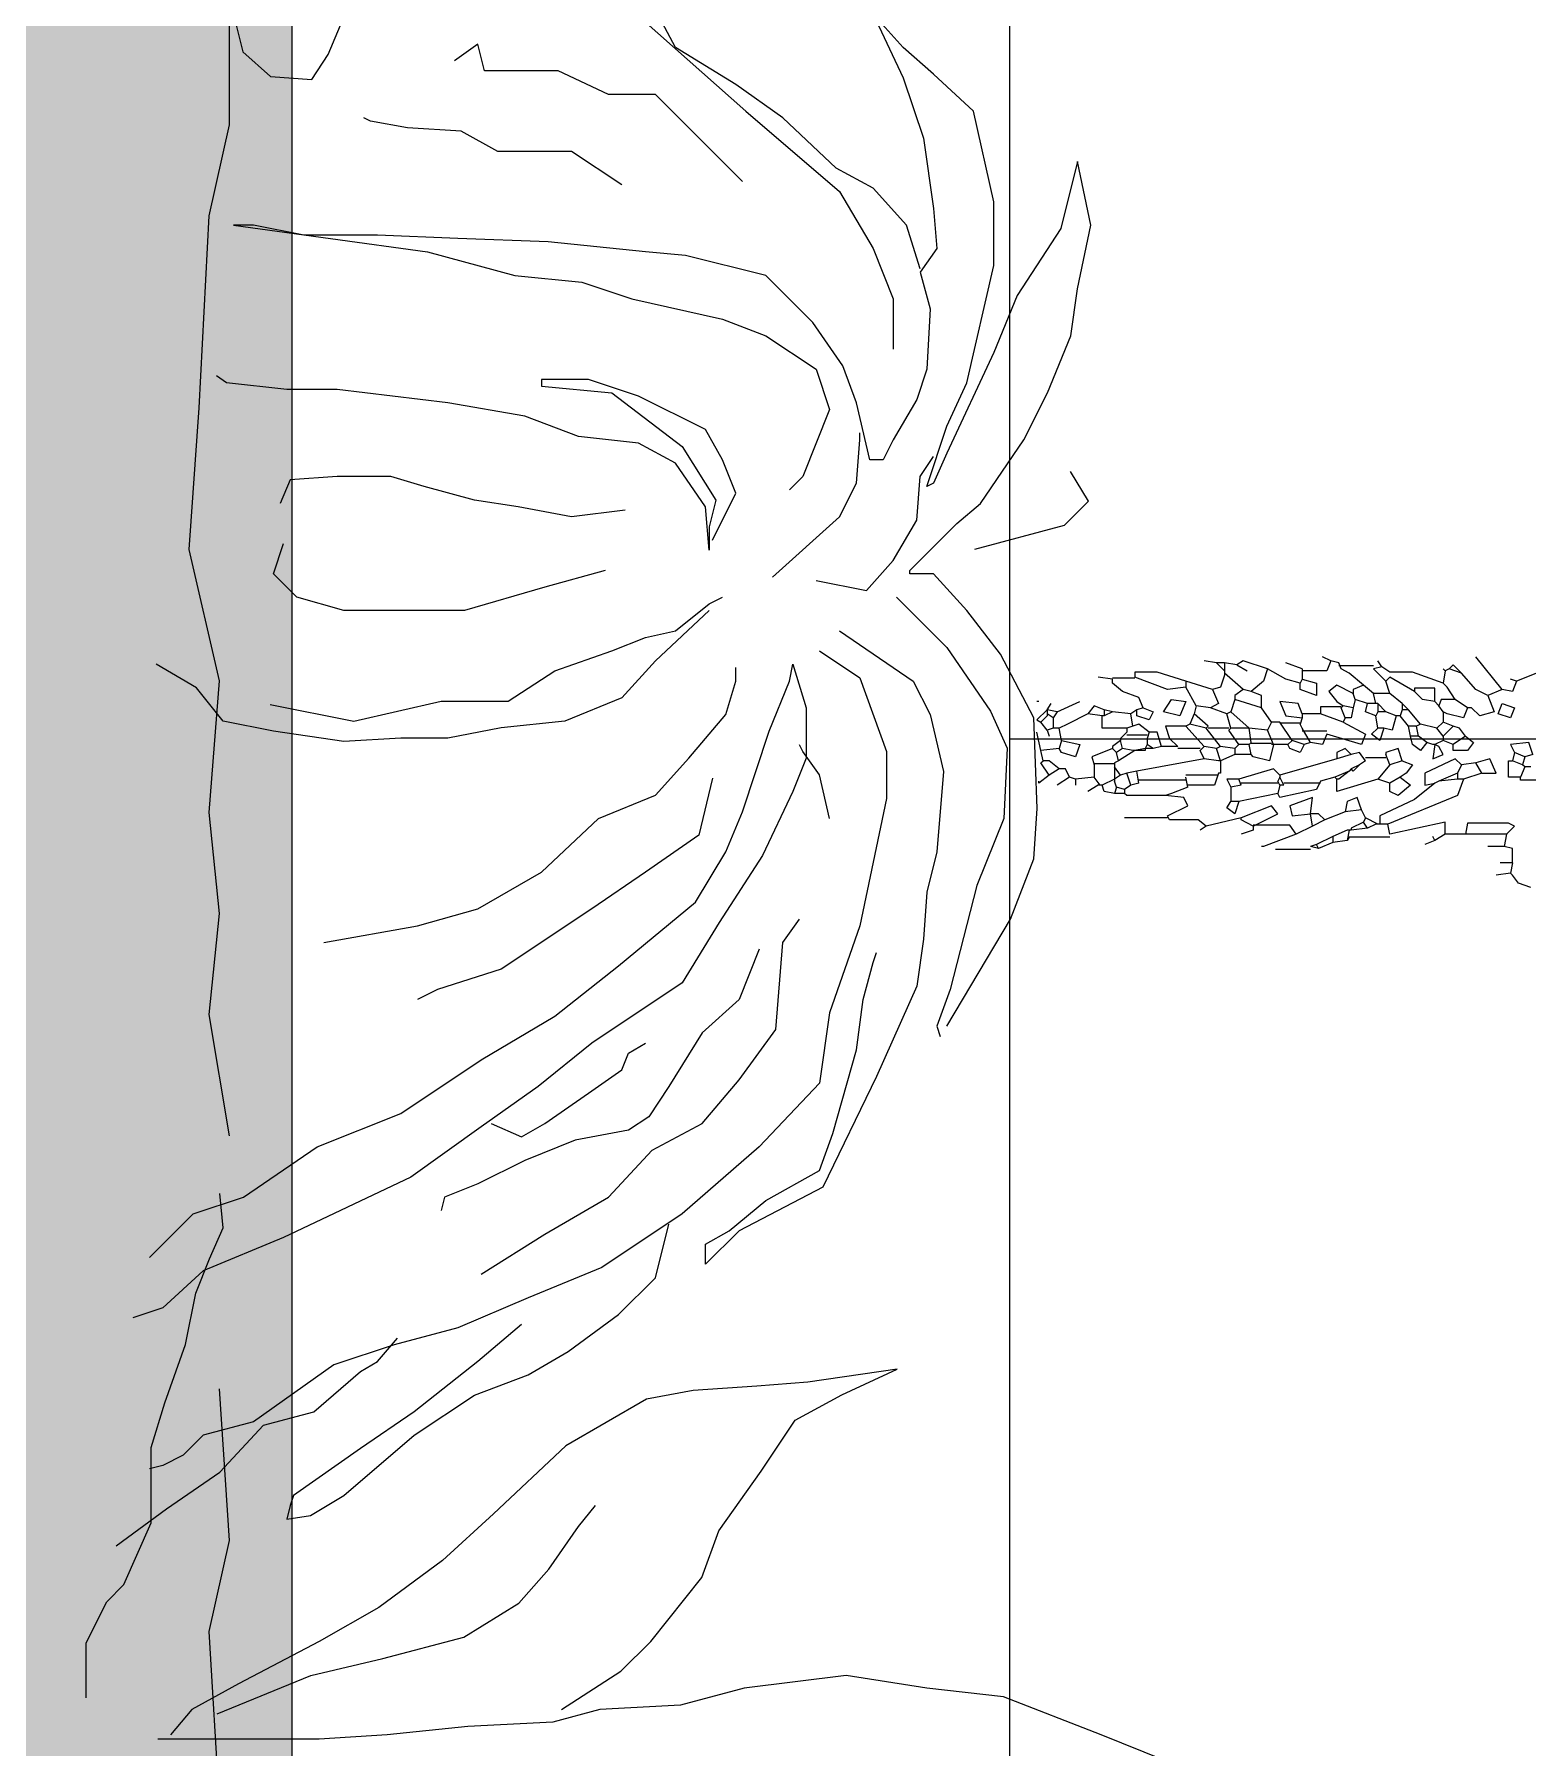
# Model space of a CAD drawing. Header units: metres. Extents: x 97 to 197, y 104 to 205.
# Drawn here: x 182.9907 to 183.1988, y 114.4272 to 114.6658 of the extents above; entities that cross this region are included whole.
import ezdxf

# ---------------------------------------------------------------- set-up
doc = ezdxf.new("R2010")
doc.units = ezdxf.units.M
doc.linetypes.add('ACAD_ISO10W100', pattern=[18, 12, -3, 0, -3])
doc.layers.get('0').update_dxf_attribs({"plot": 0})
for name, color, linetype in [('1-ALV_CORTE', 5, 'Continuous'), ('16-EIXOS', 253, 'ACAD_ISO10W100'), ('18-HATCH', 1, 'Continuous'), ('2-ALV_VISTA', 3, 'Continuous'), ('6-VEGETAÇÃO', 104, 'Continuous')]:
    doc.layers.add(name, color=color, linetype=linetype)

# ---------------------------------------------------------------- blocks, each defined once
blk = doc.blocks.new('A$C20B154FB')
at = {"layer": '6-VEGETAÇÃO', "color": 72}
for points in [[(2486.77, 571.32), (2497.13, 552.33), (2495.41, 522.98), (2495.41, 509.17), (2497.13, 493.64), (2510.95, 469.47), (2519.59, 438.4), (2529.95, 412.5), (2545.49, 372.8), (2548.95, 341.73), (2554.13, 308.93), (2548.95, 267.5), (2542.04, 241.6), (2540.31, 208.8), (2535.13, 189.81), (2533.4, 155.29), (2529.95, 122.49), (2528.22, 94.87), (2528.22, 63.8), (2528.22, 46.54), (2528.22, 29.27)], [(2817.81, 349.83), (2861.37, 375.69), (2885.88, 385.21), (2906.31, 386.57), (2943.07, 385.21), (2968.94, 371.6), (2986.64, 357.99), (3001.61, 344.39), (3001.61, 334.86), (3002.98, 334.86), (3022.04, 353.91), (3030.21, 363.44), (3056.08, 381.13), (3075.14, 390.66), (3098.28, 400.18), (3117.35, 402.9), (3143.22, 408.35), (3169.09, 402.9), (3141.85, 396.1), (3114.62, 378.41), (3091.48, 368.88), (3050.63, 349.83), (3038.38, 344.39), (3037.02, 341.66), (3061.52, 349.83), (3079.22, 357.99), (3126.88, 368.88), (3152.75, 368.88), (3189.51, 360.72), (3204.49, 344.39), (3215.38, 332.14), (3228.99, 319.89), (3203.12, 332.14), (3178.62, 340.3), (3150.02, 344.39), (3133.69, 345.75), (3124.15, 338.94), (3109.18, 343.02), (3084.67, 341.66), (3072.42, 337.58), (3056.08, 328.05), (3047.91, 323.97), (3047.91, 318.53), (3071.05, 313.08), (3086.03, 307.64), (3103.73, 295.39), (3122.79, 276.34), (3130.96, 243.68), (3132.32, 227.35), (3136.41, 187.88), (3137.77, 151.14), (3139.13, 118.48), (3139.13, 88.54), (3143.22, 68.12), (3143.22, 59.96), (3132.32, 138.89), (3122.79, 174.27), (3120.07, 201.49), (3113.26, 221.9), (3105.09, 258.65), (3098.28, 276.34), (3084.67, 296.75), (3068.33, 302.2), (3041.1, 291.31), (3035.65, 285.87)], [(3011.65, 361.27), (3021.36, 397.66), (3031.07, 407.37), (3043.21, 400.09)], [(2992.08, 329.42), (2971.66, 349.83), (2945.79, 367.52), (2930.81, 374.33), (2902.22, 372.96), (2874.99, 362.08), (2832.78, 351.19), (2817.81, 345.75), (2813.72, 347.11)], [(2978.47, 306.28), (2958.05, 336.22), (2944.43, 343.02), (2921.28, 348.47), (2888.61, 345.75), (2872.27, 341.66), (2853.21, 340.3), (2834.14, 337.58), (2797.38, 321.25), (2752.45, 299.48), (2734.75, 265.45), (2721.14, 251.84), (2729.3, 251.84), (2734.75, 261.37), (2747, 276.34), (2759.26, 298.11), (2774.24, 303.56), (2808.27, 313.08), (2828.7, 315.81), (2843.67, 319.89), (2847.76, 321.25)], [(2998.89, 296.75), (2994.81, 317.17), (3007.06, 328.05), (3023.4, 337.58), (3041.1, 338.94), (3049.27, 344.39)], [(3125.52, 338.94), (3143.22, 333.5), (3158.19, 319.89), (3166.36, 304.92), (3186.79, 283.14), (3200.4, 264.09), (3215.38, 239.6), (3235.8, 228.71), (3231.72, 220.54), (3189.51, 268.18), (3156.83, 306.28), (3133.69, 319.89), (3113.26, 328.05), (3096.92, 328.05), (3092.84, 328.05)], [(2540.31, 193.27), (2555.85, 217.43), (2567.94, 229.52), (2593.85, 250.23), (2612.85, 257.14), (2637.03, 274.4), (2657.75, 288.21), (2668.11, 307.2), (2678.48, 329.64), (2673.3, 293.39), (2671.57, 272.68), (2669.84, 246.78), (2666.39, 227.79), (2647.39, 194.99), (2619.76, 165.65), (2600.76, 144.93), (2581.76, 119.04), (2567.94, 94.87), (2550.67, 62.07), (2540.31, 43.08), (2529.95, 34.45)], [(2970.3, 298.11), (2959.41, 314.45), (2929.45, 325.33), (2910.39, 325.33), (2858.65, 314.45), (2823.25, 302.2), (2794.66, 298.11), (2768.79, 273.62), (2741.56, 242.32), (2719.77, 209.66), (2707.52, 179.72), (2695.27, 151.14), (2688.46, 125.28), (2680.29, 100.78), (2657.14, 68.12), (2651.7, 47.71), (2643.53, 39.54), (2639.44, 31.38), (2638.08, 25.93)], [(3000.25, 279.06), (3024.76, 306.28), (3038.38, 313.08), (3056.08, 314.45), (3058.8, 314.45)], [(2902.22, 302.2), (2919.92, 298.11), (2929.45, 291.31), (2932.18, 289.95)], [(2723.86, 25.93), (2741.56, 43.63), (2748.37, 64.04), (2768.79, 93.98), (2782.4, 128), (2804.19, 160.66), (2821.89, 190.6), (2842.31, 216.46), (2868.18, 247.76), (2888.61, 260.01), (2904.94, 266.81), (2937.62, 277.7), (2958.05, 285.87), (2964.85, 287.23), (2947.15, 292.67), (2926.73, 292.67), (2913.11, 287.23), (2887.24, 274.98), (2860.01, 257.29), (2835.51, 242.32), (2811, 205.57), (2793.3, 183.8), (2776.96, 160.66), (2756.54, 132.08), (2732.03, 80.37), (2718.41, 47.71), (2703.44, 31.38), (2699.35, 19.13)], [(2717.05, 160.66), (2733.39, 186.52), (2748.37, 212.38), (2767.43, 230.07), (2778.32, 250.48), (2796.02, 265.45), (2816.44, 280.42), (2851.84, 283.14), (2861.37, 289.95)], [(2849.12, 273.62), (2828.7, 265.45), (2815.08, 250.48), (2793.3, 236.87), (2781.04, 228.71), (2775.6, 220.54), (2771.51, 198.77), (2763.34, 178.36), (2753.81, 159.3), (2748.37, 145.69), (2742.92, 144.33)], [(3160.92, 266.81), (3196.32, 231.43), (3196.32, 212.38), (3205.85, 191.96), (3205.85, 162.02), (3216.74, 159.3), (3209.93, 149.78)], [(2851.84, 96.7), (2858.65, 134.81), (2865.46, 159.3), (2880.44, 185.16), (2902.22, 208.3), (2911.75, 231.43), (2926.73, 245.04), (2944.43, 260.01), (2958.05, 264.09), (2963.49, 264.09)], [(2948.51, 74.93), (2941.71, 108.95), (2949.88, 144.33), (2949.88, 171.55), (2962.13, 190.6), (2970.3, 213.74), (2975.75, 227.35), (2978.47, 239.6), (2989.36, 253.21), (2992.08, 258.65)], [(3015.23, 254.57), (3034.29, 264.09), (3047.91, 258.65), (3060.16, 251.84), (3073.78, 224.63), (3080.58, 204.21), (3080.58, 185.16), (3077.86, 185.16), (3075.14, 213.74), (3053.35, 242.32), (3031.57, 255.93), (3020.68, 253.21), (3011.15, 253.21), (3028.85, 251.84), (3046.55, 239.6), (3054.72, 224.63), (3057.44, 200.13), (3065.61, 178.36), (3071.05, 147.05), (3076.5, 102.14), (3076.5, 81.73), (3079.22, 57.24), (3081.95, 53.15)], [(2918.56, 254.57), (2895.41, 249.12), (2880.44, 227.35), (2865.46, 205.57), (2840.95, 168.83), (2832.78, 142.97), (2828.7, 134.81)], [(2986.64, 253.21), (2966.21, 231.43), (2951.24, 217.82), (2941.71, 194.69), (2938.98, 168.83), (2934.9, 147.05), (2934.9, 128), (2933.54, 104.87), (2937.62, 76.29), (2941.71, 55.87), (2955.32, 44.99), (2964.85, 28.66)], [(2696.63, 176.99), (2681.65, 159.3), (2661.23, 133.45), (2646.25, 111.67), (2627.19, 84.45), (2623.1, 83.09), (2617.66, 81.73), (2619.02, 91.26), (2627.19, 104.87), (2651.7, 133.45), (2668.03, 157.94), (2676.2, 179.72), (2685.73, 196.05), (2700.71, 216.46), (2715.69, 231.43), (2737.47, 236.87)], [(2778.32, 164.75), (2772.87, 176.99), (2778.32, 186.52), (2790.57, 204.21), (2800.11, 217.82), (2806.91, 220.54), (2811, 227.35)], [(3027.48, 219.18), (3024.76, 197.41), (3028.85, 175.63), (3031.57, 157.94), (3037.02, 137.53), (3041.1, 123.92), (3041.1, 102.14), (3039.74, 83.09), (3030.21, 79.01)], [(3159.55, 217.82), (3173.17, 197.41), (3173.17, 179.72), (3173.17, 167.47), (3181.34, 152.5), (3182.7, 130.72), (3185.42, 115.75), (3186.79, 113.03)], [(3002.98, 211.02), (2996.17, 186.52), (2986.64, 153.86), (2986.64, 140.25), (2986.64, 122.56), (2986.64, 104.87), (2992.08, 85.81), (3001.61, 76.29), (3013.87, 80.37)], [(2538.58, 53.44), (2554.13, 91.42), (2561.04, 120.76), (2569.67, 153.56), (2583.49, 176), (2597.3, 188.09), (2614.58, 200.17), (2623.21, 207.08)], [(2606.76, 12.33), (2621.74, 32.74), (2636.72, 54.51), (2655.78, 72.21), (2661.23, 92.62), (2677.57, 111.67), (2681.65, 118.48), (2691.18, 126.64)], [(3365.79, 107.45), (3382.57, 97.39), (3383.69, 79.49), (3394.88, 69.43), (3409.43, 69.43), (3423.97, 68.31), (3435.16, 62.72), (3410.54, 57.13), (3391.52, 56.01), (3354.6, 52.65), (3305.37, 53.77), (3285.22, 49.3), (3266.2, 57.13), (3247.18, 61.6), (3231.52, 59.36), (3213.61, 63.84), (3203.54, 75.02), (3202.42, 91.8), (3212.49, 98.51), (3233.75, 107.45), (3255.01, 107.45), (3268.44, 107.45), (3287.46, 114.16), (3299.77, 111.93)], [(1671.16, 65.25), (1680.34, 66.92), (1692.89, 62.51), (1729.86, 62.51), (1779.15, 66.61), (1824.34, 66.61), (1857.2, 58.4), (1902.39, 54.29), (1955.79, 54.29), (1976.33, 66.61), (2013.3, 66.61), (2050.27, 50.19), (2111.89, 54.29), (2161.18, 70.72), (2206.37, 62.51), (2276.2, 62.51), (2333.71, 41.98), (2378.9, 66.61), (2436.41, 66.61), (2489.81, 58.4), (2502.13, 54.29), (2571.96, 50.19), (2608.93, 58.4), (2670.55, 54.29)], [(2773.25, 58.4), (2822.54, 50.19), (2863.62, 54.29), (2904.7, 50.19), (2958.1, 54.29), (3011.5, 41.98), (3069.01, 46.08), (3147.06, 50.19), (3184.03, 58.4), (3208.68, 58.4), (3249.76, 58.4), (3397.64, 58.4), (3451.04, 58.4), (3471.58, 54.29), (3578.38, 58.4), (3619.46, 74.82), (3693.4, 70.72), (3734.48, 70.72), (3857.72, 62.51), (3911.12, 70.72), (3989.17, 62.51), (4005.6, 66.61)], [(2545.01, 0.15), (2567.31, 0.15), (2584.03, 8.51), (2591, 15.48), (2616.08, 26.62), (2646.74, 26.62), (2664.86, 32.19), (2688.55, 40.55), (2709.45, 44.73), (2723.39, 50.3), (2735.93, 55.87), (2749.86, 54.48)]]:
    blk.add_lwpolyline(points, dxfattribs=at)
blk = doc.blocks.new('arb-alz-72')
at = {"color": 94, "linetype": 'Continuous'}
for points in [[(-0.4245, 1.7529), (-0.3914, 1.7396), (-0.3716, 1.6933), (-0.3053, 1.5279)], [(0.0156, 1.6205), (0.0156, 1.5411), (0.0057, 1.5411)], [(-0.0671, 1.5808), (-0.1068, 1.5676), (-0.1001, 1.508), (-0.0737, 1.5212)], [(-0.0671, 1.5808), (-0.0605, 1.5543)], [(-0.0274, 1.5742), (-0.0274, 1.5543)], [(0.3631, 1.5742), (0.3499, 1.5345), (0.3234, 1.5146), (0.3168, 1.508)], [(-0.3053, 1.5279), (-0.312, 1.508)], [(-0.3053, 1.5279), (-0.2722, 1.5146), (-0.2789, 1.4816)], [(-0.2193, 1.5212), (-0.1862, 1.508), (-0.1995, 1.4683), (-0.2326, 1.4816), (-0.2193, 1.5212)], [(-0.0605, 1.5543), (-0.0737, 1.5212)], [(-0.0737, 1.5212), (-0.0473, 1.5146)], [(-0.0605, 1.5543), (-0.034, 1.5477)], [(-0.034, 1.5477), (-0.0473, 1.5146)], [(0.0057, 1.5411), (0.0057, 1.5014), (-0.0473, 1.5014), (-0.0473, 1.5146)], [(-0.0274, 1.5543), (-0.034, 1.5477)], [(-0.0274, 1.5543), (0.0057, 1.5411)], [(0.1911, 1.4948), (0.1646, 1.5212), (0.1546, 1.5014), (0.1546, 1.369), (0.1911, 1.3624)], [(0.2837, 1.5146), (0.2374, 1.5146), (0.2308, 1.4882)], [(0.2837, 1.5146), (0.2837, 1.4749)], [(0.2837, 1.5146), (0.3168, 1.508)], [(0.3168, 1.508), (0.3234, 1.4617)], [(-0.2789, 1.4816), (-0.3848, 1.3955)], [(-0.2789, 1.4816), (-0.259, 1.4352)], [(-0.259, 1.4352), (-0.2061, 1.4551), (-0.1929, 1.4087), (-0.2193, 1.3822), (-0.2193, 1.369)], [(-0.0075, 1.4153), (-0.0075, 1.4617), (-0.0539, 1.4418), (-0.0406, 1.3955)], [(0.1911, 1.4948), (0.2308, 1.4882)], [(0.1911, 1.4948), (0.1911, 1.3624)], [(0.2308, 1.4882), (0.2308, 1.4352)], [(-0.259, 1.4352), (-0.2789, 1.3955), (-0.3318, 1.3492)], [(-0.1266, 1.3624), (-0.1068, 1.3888), (-0.0803, 1.369), (-0.0803, 1.3227), (-0.1001, 1.3227)], [(-0.0075, 1.4153), (-0.0406, 1.3955)], [(-0.0406, 1.3955), (-0.034, 1.3492)], [(-0.0075, 1.4153), (0.0124, 1.3558)], [(-0.3318, 1.3492), (-0.3583, 1.3227), (-0.3451, 1.3095)], [(-0.3318, 1.3492), (-0.3451, 1.3095)], [(-0.2193, 1.369), (-0.2458, 1.3293)], [(-0.2193, 1.369), (-0.1862, 1.3558), (-0.1995, 1.3028), (-0.2061, 1.2896)], [(-0.1266, 1.3624), (-0.1531, 1.3425), (-0.1597, 1.3227)], [(-0.1266, 1.3624), (-0.1001, 1.3227)], [(-0.034, 1.3492), (-0.0539, 1.3293), (-0.0075, 1.23), (0.0322, 1.23), (0.0256, 1.2631)], [(-0.034, 1.3492), (-0.0075, 1.3359)], [(-0.0075, 1.3359), (0.019, 1.2764)], [(-0.0075, 1.3359), (0.0124, 1.3359)], [(0.0124, 1.3558), (0.0653, 1.3359), (0.1579, 1.1109)], [(0.0124, 1.3558), (0.0124, 1.3359)], [(0.0124, 1.3359), (0.019, 1.2764)], [(0.1911, 1.3624), (0.1911, 1.2962)], [(-0.2987, 1.2896), (-0.3351, 1.1903), (-0.3351, 1.1175), (-0.3517, 1.091)], [(-0.3451, 1.3095), (-0.3385, 1.2962)], [(-0.3385, 1.2962), (-0.3451, 1.2896)], [(-0.3385, 1.2962), (-0.2987, 1.2896)], [(-0.2458, 1.3293), (-0.2855, 1.3028), (-0.2987, 1.2896)], [(-0.2458, 1.3293), (-0.2458, 1.283), (-0.2259, 1.2764)], [(-0.2061, 1.2896), (-0.2259, 1.2764)], [(-0.2061, 1.2896), (-0.173, 1.2896)], [(-0.1597, 1.3227), (-0.173, 1.2896)], [(-0.173, 1.2896), (-0.1531, 1.2697)], [(-0.1597, 1.3227), (-0.1266, 1.2896)], [(-0.1266, 1.2896), (-0.1531, 1.2697)], [(-0.1266, 1.2896), (-0.1134, 1.2896)], [(-0.1001, 1.3227), (-0.1134, 1.2896)], [(-0.1134, 1.2896), (-0.1001, 1.2631)], [(-0.1001, 1.2631), (-0.0539, 1.2565), (-0.0671, 1.2896), (-0.0936, 1.2764), (-0.1001, 1.2631)], [(0.1911, 1.2962), (0.1513, 1.2962), (0.1911, 1.1175)], [(0.1911, 1.2962), (0.2109, 1.2631)], [(-0.2392, 1.2631), (-0.2822, 1.2631), (-0.2822, 1.1969), (-0.2722, 1.1969)], [(-0.2392, 1.2631), (-0.2458, 1.2234), (-0.2722, 1.1969)], [(-0.2259, 1.2764), (-0.2392, 1.2631)], [(-0.1531, 1.2697), (-0.1664, 1.2168)], [(-0.1068, 1.2366), (-0.1266, 1.2101)], [(-0.1068, 1.2366), (-0.0803, 1.2168), (-0.1001, 1.1903), (-0.1266, 1.1837)], [(-0.1001, 1.2565), (-0.1068, 1.2366)], [(-0.1001, 1.2631), (-0.1001, 1.2565)], [(0.019, 1.2764), (0.0256, 1.2631)], [(0.0256, 1.2631), (0.0785, 1.1969), (0.1315, 1.0844), (0.1579, 1.0844)], [(0.2109, 1.2631), (0.1977, 1.2565)], [(0.2109, 1.2631), (0.2242, 1.23)], [(-0.2722, 1.1969), (-0.3186, 1.1175), (-0.3053, 1.1043)], [(-0.2127, 1.1771), (-0.2326, 1.1572)], [(-0.1664, 1.2168), (-0.2127, 1.1771)], [(-0.2127, 1.1771), (-0.2127, 1.1572)], [(-0.1597, 1.1771), (-0.1929, 1.1506)], [(-0.1664, 1.2168), (-0.1597, 1.2035)], [(-0.1266, 1.2101), (-0.1597, 1.2035)], [(-0.1597, 1.2035), (-0.1597, 1.1771)], [(-0.1266, 1.1837), (-0.1597, 1.1771)], [(-0.1266, 1.2101), (-0.1266, 1.1837)], [(-0.0473, 1.1572), (-0.034, 1.1903), (-0.0075, 1.1705), (0.0057, 1.1506)], [(0.0057, 1.1506), (0.0322, 1.1837), (0.0653, 1.144), (0.0521, 1.1175), (0.0256, 1.1175)], [(-0.2656, 1.1175), (-0.3053, 1.1043)], [(-0.2326, 1.1572), (-0.2656, 1.1175)], [(-0.2656, 1.1175), (-0.2656, 1.0645)], [(-0.2326, 1.1572), (-0.2127, 1.1572)], [(-0.2127, 1.1572), (-0.1929, 1.1506)], [(-0.1929, 1.1374), (-0.2061, 1.1043)], [(-0.1929, 1.1506), (-0.1929, 1.1374)], [(-0.1929, 1.1374), (-0.1465, 1.1241), (-0.1531, 1.0976)], [(-0.0473, 1.1572), (-0.0869, 1.144), (-0.0737, 1.1043), (-0.0671, 1.1043)], [(-0.034, 1.1175), (-0.0671, 1.1043)], [(-0.0473, 1.1572), (-0.034, 1.1175)], [(-0.034, 1.1175), (0.0124, 1.0778)], [(0.0057, 1.1506), (0.0256, 1.1175)], [(0.0256, 1.1175), (0.0124, 1.0778)], [(0.1911, 1.1175), (0.1579, 1.1109)], [(0.2009, 1.1175), (0.2009, 0.9852), (0.2109, 0.9785)], [(-0.3517, 1.091), (-0.3716, 1.0778)], [(-0.355, 1.0645), (-0.355, 0.952)], [(-0.3517, 1.091), (-0.3451, 1.0645)], [(-0.3053, 1.1043), (-0.3451, 1.0645)], [(-0.2656, 1.0645), (-0.2921, 1.0315)], [(-0.2326, 1.0712), (-0.2656, 1.0645)], [(-0.2061, 1.1043), (-0.2326, 1.0778)], [(-0.2326, 1.0778), (-0.2326, 1.0712)], [(-0.2326, 1.0778), (-0.2061, 1.0778)], [(-0.1929, 1.0712), (-0.2061, 1.0381), (-0.2326, 1.0447)], [(-0.2326, 1.0712), (-0.2326, 1.0645)], [(-0.2326, 1.0645), (-0.2326, 1.0447)], [(-0.2061, 1.1043), (-0.2061, 1.0778)], [(-0.2061, 1.0778), (-0.1929, 1.0712)], [(-0.1531, 1.0778), (-0.1929, 1.0712)], [(-0.1531, 1.0976), (-0.1531, 1.0778)], [(-0.1531, 1.0976), (-0.1134, 1.0844), (-0.1333, 1.0579), (-0.1531, 1.0778)], [(-0.0571, 1.1043), (-0.0571, 1.0381)], [(0.0124, 1.0778), (0.0521, 0.9454), (0.0124, 0.9454)], [(0.1579, 1.0778), (0.1381, 1.0381)], [(0.1579, 1.1109), (0.1579, 1.0844)], [(0.1579, 1.0844), (0.1579, 1.0778)], [(0.1579, 1.0778), (0.1579, 1.0712)], [(0.1579, 1.0712), (0.1712, 1.0447)], [(-0.2921, 1.0315), (-0.3318, 0.9852), (-0.3451, 0.9587), (-0.3649, 0.952)], [(-0.2921, 1.0315), (-0.2789, 0.9984), (-0.2656, 0.9984)], [(-0.2458, 1.005), (-0.2656, 0.9984)], [(-0.2326, 1.0447), (-0.2458, 1.005)], [(-0.2458, 1.005), (-0.2193, 0.9984)], [(-0.173, 0.9653), (-0.1333, 1.0381), (-0.1001, 1.0248), (-0.1333, 0.9123)], [(-0.0473, 1.0381), (-0.0737, 1.0182), (-0.0671, 0.9918)], [(-0.0473, 1.0381), (-0.034, 1.0182)], [(-0.034, 1.0182), (-0.0208, 0.9918)], [(-0.034, 1.0182), (-0.0141, 0.9984), (-0.0208, 0.9918)], [(0.1116, 1.0248), (0.0719, 1.0116), (0.0852, 0.9785), (0.1182, 0.9719)], [(0.1381, 1.0381), (0.1116, 1.0248)], [(0.1116, 1.0248), (0.1182, 0.9719)], [(0.1381, 1.0381), (0.1513, 1.0315)], [(0.1712, 1.0447), (0.1513, 1.0315)], [(0.1513, 1.0315), (0.1712, 0.9918), (0.1778, 0.9918)], [(0.1712, 1.0447), (0.1778, 0.9918)], [(-0.3649, 0.952), (-0.3716, 0.9256)], [(-0.2656, 0.9984), (-0.2921, 0.9454), (-0.2722, 0.9189), (-0.2392, 0.9454), (-0.2259, 0.9653)], [(-0.2193, 0.9984), (-0.2259, 0.9653)], [(-0.2259, 0.9653), (-0.2193, 0.9587)], [(-0.2226, 0.9587), (-0.2226, 0.8924), (-0.1995, 0.8924)], [(-0.2193, 0.9984), (-0.1862, 0.9918), (-0.1862, 0.9719)], [(-0.1862, 0.9719), (-0.2193, 0.9587)], [(-0.173, 0.9653), (-0.1995, 0.8924)], [(-0.1862, 0.9719), (-0.173, 0.9653)], [(-0.0671, 0.9918), (-0.0869, 0.9719), (-0.0737, 0.9454), (-0.0539, 0.9454)], [(-0.0671, 0.9918), (-0.0539, 0.9454)], [(-0.0539, 0.9454), (-0.0009, 0.7601)], [(-0.0208, 0.9918), (-0.0141, 0.9852)], [(-0.0141, 0.9852), (0.0057, 0.9388)], [(-0.0141, 0.9852), (0.0124, 0.952), (0.0124, 0.9454)], [(0.0124, 0.9454), (0.0057, 0.9388)], [(0.1182, 0.9719), (0.1447, 0.9057)], [(0.1778, 0.9918), (0.1778, 0.9852)], [(0.1778, 0.9852), (0.2109, 0.9785)], [(0.1778, 0.9852), (0.1778, 0.9785)], [(0.1778, 0.9785), (0.1977, 0.9322)], [(0.2109, 0.9785), (0.2175, 0.9322)], [(-0.3716, 0.9256), (-0.3848, 0.8991)], [(-0.3716, 0.9256), (-0.3385, 0.9123), (-0.3385, 0.8329)], [(-0.1995, 0.8924), (-0.1995, 0.8329)], [(-0.1432, 0.9123), (-0.1432, 0.8329)], [(-0.1333, 0.9123), (-0.1001, 0.8991), (-0.1068, 0.8594)], [(0.0057, 0.9388), (0.019, 0.8924)], [(0.019, 0.8924), (0.0454, 0.8792), (0.0719, 0.7601), (0.0587, 0.7535)], [(0.0256, 0.8924), (0.0256, 0.7733)], [(0.1447, 0.9057), (0.1248, 0.8858), (0.1248, 0.8594)], [(0.1447, 0.9057), (0.1646, 0.866)], [(0.1977, 0.9322), (0.2242, 0.8792)], [(0.1977, 0.9322), (0.2175, 0.9322)], [(0.2175, 0.9322), (0.2374, 0.8858)], [(-0.312, 0.8329), (-0.2987, 0.8792), (-0.259, 0.8792), (-0.2789, 0.8263), (-0.2987, 0.8263)], [(-0.1068, 0.8594), (-0.1531, 0.8329)], [(-0.1001, 0.8395), (-0.1134, 0.7998)], [(-0.1068, 0.8594), (-0.1001, 0.8395)], [(-0.1001, 0.8395), (-0.0737, 0.8263), (-0.0869, 0.7932), (-0.1001, 0.7866)], [(0.1248, 0.8594), (0.0719, 0.866), (0.0984, 0.7932), (0.1315, 0.7998), (0.1248, 0.8594)], [(0.1646, 0.866), (0.1248, 0.8594)], [(0.1646, 0.866), (0.1911, 0.8131)], [(0.2374, 0.8858), (0.2242, 0.8792)], [(0.2242, 0.8792), (0.2308, 0.8594)], [(0.2374, 0.8858), (0.2308, 0.8594)], [(0.2407, 0.8594), (0.2407, 0.7468)], [(-0.3451, 0.8329), (-0.3649, 0.78)], [(-0.3451, 0.8329), (-0.312, 0.8329)], [(-0.2987, 0.8263), (-0.312, 0.78), (-0.3451, 0.7204)], [(-0.312, 0.8329), (-0.2987, 0.8263)], [(-0.1995, 0.8329), (-0.2326, 0.8197), (-0.2392, 0.7601), (-0.1929, 0.78), (-0.1862, 0.8329)], [(-0.1995, 0.8329), (-0.1929, 0.8329)], [(-0.1929, 0.8329), (-0.1862, 0.8329)], [(-0.1862, 0.8329), (-0.1664, 0.8263)], [(-0.1134, 0.7998), (-0.173, 0.7601)], [(-0.1697, 0.8263), (-0.1697, 0.7601)], [(-0.1531, 0.8329), (-0.1664, 0.8263)], [(-0.1134, 0.7998), (-0.1001, 0.7866)], [(-0.1001, 0.7866), (-0.1001, 0.7402)], [(0.1911, 0.8131), (0.1613, 0.7932), (0.1613, 0.6741)], [(0.1911, 0.8131), (0.2308, 0.7071), (0.2308, 0.7005)], [(-0.173, 0.7336), (-0.2193, 0.7005)], [(-0.173, 0.7601), (-0.173, 0.7336)], [(-0.173, 0.7336), (-0.1465, 0.7204)], [(-0.1001, 0.7402), (-0.1465, 0.7204)], [(-0.1035, 0.7336), (-0.1035, 0.6675)], [(-0.1001, 0.7402), (-0.1001, 0.7336)], [(-0.1001, 0.7402), (-0.0473, 0.727), (-0.0605, 0.6741), (-0.0671, 0.6675)], [(-0.0009, 0.7601), (-0.0208, 0.7402), (0.0124, 0.6277)], [(-0.0009, 0.7601), (0.0057, 0.7601)], [(0.0322, 0.7733), (0.0057, 0.7601)], [(0.0057, 0.7601), (0.019, 0.7535)], [(0.0322, 0.7601), (0.019, 0.7535)], [(0.0256, 0.7535), (0.0256, 0.6344)], [(0.0322, 0.7733), (0.0322, 0.7601)], [(0.0322, 0.7601), (0.0587, 0.7535)], [(0.0587, 0.7535), (0.0852, 0.6277)], [(0.1646, 0.6741), (0.1248, 0.7535), (0.0984, 0.7336), (0.1381, 0.6344)], [(-0.3451, 0.7204), (-0.3716, 0.641), (-0.3583, 0.6211)], [(-0.3451, 0.7204), (-0.3053, 0.7071), (-0.2722, 0.6675)], [(-0.2722, 0.6675), (-0.2789, 0.641)], [(-0.2193, 0.7005), (-0.259, 0.7005), (-0.2722, 0.6675)], [(-0.2193, 0.7005), (-0.2458, 0.6145)], [(-0.1465, 0.7204), (-0.1531, 0.6608)], [(-0.1068, 0.6675), (-0.1531, 0.6608)], [(-0.1068, 0.6675), (-0.1001, 0.6608)], [(-0.0671, 0.6675), (-0.1001, 0.6608)], [(-0.0671, 0.6675), (-0.0671, 0.6145)], [(0.1646, 0.6741), (0.1447, 0.6344), (0.1381, 0.6344)], [(0.1646, 0.6741), (0.1712, 0.6741)], [(0.1712, 0.6741), (0.1778, 0.6741)], [(0.1778, 0.6741), (0.1911, 0.6344)], [(-0.3583, 0.6211), (-0.3649, 0.5814)], [(-0.3583, 0.6211), (-0.3385, 0.6542)], [(-0.2789, 0.641), (-0.3318, 0.5814)], [(-0.2789, 0.641), (-0.259, 0.6145), (-0.2458, 0.6145)], [(-0.2458, 0.6145), (-0.2061, 0.6012)], [(-0.1531, 0.6608), (-0.2061, 0.6012)], [(-0.1531, 0.6608), (-0.1531, 0.6542)], [(-0.1531, 0.6542), (-0.1531, 0.6012)], [(-0.1001, 0.6277), (-0.1465, 0.5946)], [(-0.1001, 0.6608), (-0.1001, 0.6277)], [(-0.1001, 0.6277), (-0.0869, 0.6145)], [(-0.0869, 0.6145), (-0.0936, 0.5681)], [(-0.0869, 0.6145), (-0.0671, 0.6145)], [(-0.0671, 0.6145), (-0.0473, 0.5681)], [(0.0322, 0.6344), (0.0124, 0.6277)], [(0.0124, 0.6277), (0.0124, 0.588), (0.0388, 0.6012)], [(0.0322, 0.6344), (0.0388, 0.6012)], [(0.0852, 0.6277), (0.1248, 0.6145), (0.105, 0.588), (0.0852, 0.6012)], [(0.0852, 0.6277), (0.0852, 0.6012)], [(0.1381, 0.6344), (0.1646, 0.5218)], [(-0.3385, 0.5814), (-0.3649, 0.5549)], [(-0.3649, 0.5814), (-0.3649, 0.5549)], [(-0.3649, 0.5814), (-0.3385, 0.5814)], [(-0.3385, 0.5814), (-0.3318, 0.5814)], [(-0.3318, 0.5814), (-0.3252, 0.5814)], [(-0.3252, 0.5814), (-0.2855, 0.5681), (-0.2789, 0.5417)], [(-0.2789, 0.5417), (-0.2326, 0.5615), (-0.2193, 0.5351)], [(-0.1995, 0.588), (-0.2193, 0.5351)], [(-0.2061, 0.6012), (-0.1995, 0.588)], [(-0.1531, 0.6012), (-0.1995, 0.588)], [(-0.1531, 0.6012), (-0.1465, 0.5946)], [(-0.1531, 0.5946), (-0.1531, 0.5284)], [(-0.0936, 0.5681), (-0.1531, 0.5218)], [(-0.0936, 0.5681), (-0.0869, 0.5549)], [(-0.0473, 0.5681), (-0.0869, 0.5549)], [(-0.0473, 0.5615), (-0.0539, 0.5152)], [(-0.0473, 0.5681), (-0.0075, 0.5681), (-0.0075, 0.5615)], [(-0.0473, 0.5681), (-0.0473, 0.5615)], [(-0.0075, 0.5615), (0.0322, 0.5483), (0.0322, 0.4623)], [(-0.0009, 0.5615), (-0.0009, 0.4556)], [(0.0388, 0.6012), (0.0852, 0.6012)], [(-0.3649, 0.5549), (-0.3716, 0.5152)], [(-0.2789, 0.5417), (-0.3053, 0.4556)], [(-0.2193, 0.5351), (-0.2259, 0.4888)], [(-0.1597, 0.5284), (-0.1995, 0.4821)], [(-0.1531, 0.5218), (-0.1664, 0.4689)], [(-0.1597, 0.5284), (-0.1531, 0.5218)], [(-0.0936, 0.5152), (-0.1597, 0.4556)], [(-0.0869, 0.5549), (-0.0936, 0.5152)], [(-0.0936, 0.5152), (-0.0803, 0.502)], [(-0.0869, 0.502), (-0.0869, 0.4292)], [(-0.0539, 0.5152), (-0.0803, 0.502)], [(-0.0539, 0.5152), (-0.0141, 0.2968)], [(0.1646, 0.5218), (0.1447, 0.4954), (0.1447, 0.4027), (0.1315, 0.396)], [(0.1646, 0.5218), (0.1778, 0.502)], [(-0.3053, 0.4556), (-0.3351, 0.363), (-0.3351, 0.2902), (-0.3186, 0.2902)], [(-0.2855, 0.4556), (-0.2789, 0.396), (-0.3186, 0.2902)], [(-0.3053, 0.4556), (-0.2855, 0.4556)], [(-0.2259, 0.4888), (-0.2855, 0.4556)], [(-0.2392, 0.4556), (-0.1929, 0.4358), (-0.2061, 0.3828), (-0.2458, 0.4093), (-0.2392, 0.4556)], [(-0.2259, 0.4888), (-0.1995, 0.4821)], [(-0.1995, 0.4821), (-0.1664, 0.4689)], [(-0.1664, 0.4689), (-0.1597, 0.4556)], [(-0.1597, 0.4556), (-0.1597, 0.3894), (-0.12, 0.4027), (-0.0936, 0.4292)], [(0.0388, 0.4623), (0.0057, 0.4556)], [(0.0156, 0.4556), (0.0156, 0.3034)], [(0.0388, 0.4623), (0.0587, 0.4093), (0.0653, 0.3894)], [(0.1315, 0.396), (0.0984, 0.4623), (0.0719, 0.449), (0.0653, 0.3894)], [(-0.0936, 0.4292), (-0.0936, 0.3762)], [(0.0653, 0.3894), (0.0653, 0.2637), (0.0587, 0.2571)], [(0.1381, 0.396), (0.1381, 0.2571)], [(-0.2193, 0.3167), (-0.2061, 0.3498), (-0.1796, 0.3365), (-0.1929, 0.2968), (-0.2127, 0.2968)], [(-0.1399, 0.3365), (-0.1664, 0.3034), (-0.1597, 0.2836)], [(-0.0936, 0.3762), (-0.1399, 0.363), (-0.1399, 0.3365)], [(-0.1399, 0.3365), (-0.12, 0.3299)], [(-0.0869, 0.3498), (-0.1001, 0.3299)], [(-0.0936, 0.3762), (-0.0869, 0.3498)], [(-0.0869, 0.3498), (-0.0869, 0.3233)], [(-0.3153, 0.2902), (-0.3153, 0.2173)], [(-0.2193, 0.3167), (-0.2524, 0.3034), (-0.2722, 0.2504), (-0.2987, 0.2173), (-0.312, 0.2173)], [(-0.2193, 0.3167), (-0.2127, 0.2968)], [(-0.2127, 0.2968), (-0.1995, 0.2769)], [(-0.1597, 0.2836), (-0.1995, 0.2769)], [(-0.1597, 0.2836), (-0.1531, 0.2637)], [(-0.13, 0.3299), (-0.13, 0.2637)], [(-0.12, 0.3299), (-0.1001, 0.3299)], [(-0.1001, 0.3299), (-0.0869, 0.3233)], [(-0.0869, 0.3233), (-0.0803, 0.2902)], [(-0.0869, 0.3233), (-0.0803, 0.3233)], [(-0.0803, 0.2836), (-0.0869, 0.2504)], [(-0.0803, 0.3233), (-0.0803, 0.2902)], [(-0.0803, 0.2902), (-0.0473, 0.2372)], [(-0.0803, 0.2902), (-0.0803, 0.2836)], [(0.0256, 0.3034), (-0.0141, 0.2968)], [(-0.0141, 0.2968), (-0.0075, 0.2637)], [(0.0256, 0.3034), (0.0322, 0.2769)], [(-0.1995, 0.2769), (-0.2061, 0.2173)], [(-0.1531, 0.2637), (-0.1531, 0.1843), (-0.1929, 0.1843)], [(-0.1531, 0.2637), (-0.1399, 0.2637)], [(-0.1399, 0.2637), (-0.12, 0.2438), (-0.1134, 0.2438)], [(-0.0869, 0.2504), (-0.1134, 0.2438)], [(-0.1134, 0.2438), (-0.0936, 0.2173), (-0.0869, 0.2173)], [(-0.0869, 0.2504), (-0.0737, 0.2306)], [(-0.0737, 0.2306), (-0.0869, 0.2173)], [(-0.0473, 0.2372), (-0.0737, 0.2306)], [(-0.0473, 0.2372), (-0.0406, 0.224)], [(-0.0406, 0.224), (-0.0274, 0.224)], [(-0.0373, 0.224), (-0.0373, 0.1578)], [(-0.0009, 0.2438), (-0.0274, 0.224)], [(-0.0274, 0.224), (0.0124, 0.224)], [(0.0322, 0.2769), (-0.0075, 0.2637)], [(-0.0075, 0.2637), (-0.0009, 0.2438)], [(-0.0009, 0.2438), (0.0124, 0.224)], [(0.0124, 0.224), (0.0322, 0.1843)], [(0.0124, 0.224), (0.019, 0.224)], [(0.0388, 0.2306), (0.019, 0.224)], [(0.0322, 0.2769), (0.0454, 0.2571)], [(0.0587, 0.224), (0.0521, 0.1909), (0.0322, 0.1843)], [(0.0454, 0.2571), (0.0388, 0.2306)], [(0.0388, 0.2306), (0.0587, 0.224)], [(0.0454, 0.2571), (0.0587, 0.2571)], [(0.0587, 0.2571), (0.0587, 0.224)], [(-0.312, 0.2173), (-0.3186, 0.1711)], [(-0.2127, 0.1909), (-0.2259, 0.1578), (-0.1995, 0.138)], [(-0.2061, 0.2173), (-0.2127, 0.1909)], [(-0.2127, 0.1909), (-0.1929, 0.1909)], [(-0.2061, 0.2173), (-0.1929, 0.1909)], [(-0.1929, 0.1843), (-0.1995, 0.138)], [(-0.1929, 0.1909), (-0.1929, 0.1843)], [(-0.0869, 0.2173), (-0.0605, 0.1512), (-0.034, 0.1578)], [(0.0322, 0.1777), (0.0057, 0.1578)], [(0.0322, 0.1843), (0.0322, 0.1777)], [(0.0322, 0.1777), (0.0322, 0.1711)], [(0.0322, 0.1711), (0.0521, 0.138)], [(-0.2061, 0.0387), (-0.2392, 0.1115)], [(-0.1995, 0.138), (-0.1664, 0.0717), (-0.1531, 0.0453)], [(-0.1134, 0.0519), (-0.1001, 0.1115), (-0.0605, 0.0982), (-0.0737, 0.0519), (-0.0869, 0.0453)], [(-0.034, 0.1578), (0.0057, 0.1578)], [(0.0057, 0.1578), (0.0124, 0.0982)], [(0.0057, 0.0784), (-0.0208, 0.0651), (-0.0208, 0.0453)], [(0.0124, 0.0982), (0.0057, 0.0784)], [(0.0057, 0.0784), (0.0322, 0.0387)], [(0.0124, 0.0982), (0.0322, 0.0982)], [(-0.2127, 0.0056), (-0.2326, 0.0188)], [(-0.2061, 0.0387), (-0.2127, 0.0056)], [(-0.2127, 0.0056), (-0.1796, -0.0275), (-0.173, -0.0143)], [(-0.2127, 0.0056), (-0.2061, 0.0056)], [(-0.2061, 0.0387), (-0.1862, 0.0254)], [(-0.2061, 0.0056), (-0.1995, 0.0056)], [(-0.1862, 0.0254), (-0.1995, 0.0056)], [(-0.1995, 0.0056), (-0.1929, 0.0056)], [(-0.1929, 0.0056), (-0.173, -0.0143)], [(-0.1862, 0.0254), (-0.1531, 0.0254)], [(-0.1465, 0.0056), (-0.173, -0.0143)], [(-0.1134, 0.0519), (-0.1531, 0.0453)], [(-0.1531, 0.0453), (-0.1531, 0.0254)], [(-0.1531, 0.0254), (-0.1465, 0.0056)], [(-0.1465, 0.0056), (-0.1266, 0.0122)], [(-0.1134, 0.0519), (-0.0869, 0.0453)], [(-0.0869, 0.0453), (-0.0803, -0.0143)], [(-0.0208, 0.0453), (-0.0473, 0.0122), (-0.0473, -0.0076)], [(-0.0009, 0.0122), (-0.0406, -0.0143), (-0.0473, -0.0076)], [(-0.0208, 0.0453), (-0.0009, 0.0122)], [(-0.0009, 0.0122), (0.0256, -0.0209), (0.019, -0.0209)], [(-0.2392, -0.0209), (-0.2392, -0.0275)], [(-0.0803, -0.0143), (-0.1399, -0.0275)], [(-0.0473, -0.0076), (-0.0803, -0.0143)]]:
    blk.add_lwpolyline(points, dxfattribs=at)
blk = doc.blocks.new('*U271')
at = {"color": 2, "xscale": 0.04295693752754914, "yscale": 0.04295693752754914, "zscale": 0.04295693752754914, "rotation": 270}
blk.add_blockref('arb-alz-72', (-0.12093, 0.0011), dxfattribs=at)
blk = doc.blocks.new('*U272')
at = {"layer": '6-VEGETAÇÃO', "color": 0, "linetype": 'ByBlock', "lineweight": -2, "transparency": 16777216}
blk.add_blockref('*U271', (0, 0), dxfattribs=at)

msp = doc.modelspace()

# ---------------------------------------------------------------- hatches: boundary and pattern name
at = {"layer": '18-HATCH', "ltscale": 0.1}
h = msp.add_hatch(dxfattribs=at)
h.set_pattern_fill('AR-CONC', color=256, scale=0.001)
h.set_pattern_definition([(320, (116.64973, 180.4618), (-0.01593909, -0.18218467), [0.01905, -0.20955]), (265, (116.64973, 180.4618), (0.19105685, 0.03524342), [0.01524, -0.1676406]), (10.45144, (116.6484, 180.44661), (0.17511775, -0.14694125), [0.01619, -0.17809024]), (316.1842, (116.70053, 180.4618), (-0.04204233, -0.27107904), [0.028575, -0.314325]), (6.63556, (116.69703, 180.4392), (0.2474261, -0.2374041), [0.024285, -0.2671356]), (261.18415, (116.70053, 180.4618), (0.2474261, -0.2374041), [0.02286, -0.2514597]), (291, (116.68783, 180.4364), (-0.1022652, -0.1516144), [0.01905, -0.20955]), (236, (116.68783, 180.4364), (0.18418797, -0.06180203), [0.01524, -0.16764]), (341.45144, (116.67931, 180.42376), (0.08192277, -0.21341642), [0.01619, -0.17808994]), (307.5, (116.64973, 180.461793), (0.08455504, -0.003088603), [0, -0.165608, 0, -0.17018, 0, -0.168275]), (277.5, (116.64973, 180.46179), (0.100180575, -0.06681966), [0, -0.097028, 0, -0.161798, 0, -0.064135]), (237.5, (116.64973, 180.518435), (-0.005728744, -0.135590595), [0, -0.0635, 0, -0.19812, 0, -0.26289]), (227.5, (116.64973, 180.54384), (0.02542649, -0.14812918), [0, -0.08255, 0, -0.131572, 0, -0.18669])])
h.paths.add_polyline_path([(183.02661, 119.49923), (183.07661, 119.49923), (183.07661, 123.85406), (182.92661, 123.85406), (182.92661, 119.49923)])
h.paths.add_polyline_path([(183.25661, 112.31716), (183.25661, 113.53321), (183.12661, 113.53321), (183.12661, 112.31716)])
h.paths.add_polyline_path([(183.12661, 112.16716), (183.12661, 112.31716), (183.12661, 113.53321), (182.92661, 113.53321), (182.92661, 112.16716), (183.02661, 112.16716)])
edge = h.paths.add_edge_path()
edge.add_line((186.49661, 118.63321), (186.49661, 123.85406))
edge.add_line((186.49661, 123.85406), (185.94661, 123.85406))
edge.add_line((185.94661, 123.85406), (185.94661, 123.68085))
edge.add_line((185.94661, 123.68085), (186.09661, 123.68085))
edge.add_line((186.09661, 123.68085), (186.34661, 123.68085))
edge.add_line((186.34661, 123.68085), (186.34661, 121.55579))
edge.add_line((186.34661, 121.55579), (186.09661, 121.55579))
edge.add_line((186.09661, 121.55579), (186.09661, 121.38259))
edge.add_line((186.09661, 121.38259), (186.34661, 121.38259))
edge.add_line((186.34661, 121.38259), (186.34661, 119.23526))
edge.add_line((186.34661, 119.23526), (186.09661, 119.23526))
edge.add_line((186.09661, 119.23526), (186.09661, 119.06205))
edge.add_line((186.09661, 119.06205), (186.34661, 119.06205))
edge.add_line((186.34661, 119.06205), (186.34661, 118.80799))
edge.add_line((186.34661, 118.80799), (186.43826, 118.80799))
edge.add_line((186.43826, 118.80799), (186.43826, 118.78321))
edge.add_line((186.43826, 118.78321), (186.37661, 118.78321))
edge.add_arc((186.37661, 118.77321), 0.01, 90, 180)
edge.add_line((186.36661, 118.77321), (186.36661, 118.63321))
edge.add_line((186.36661, 118.63321), (186.49661, 118.63321))
h.paths.add_polyline_path([(186.34661, 118.63321), (186.34661, 118.78321), (185.97661, 118.78321), (185.97661, 118.63321)], flags=17)
at = {"layer": '18-HATCH', "true_color": 0x8f621e}
h = msp.add_hatch(dxfattribs=at)
h.set_pattern_fill('GHIAIA3', color=46, scale=0.15, angle=30, pattern_type=2)
h.set_pattern_definition([(35, (110.79176, 115.85594), (0.03683634, 0.20890927), [0.0075, -0.045, 0.0075, -0.09]), (35, (110.84889, 115.9051), (0.03683634, 0.20890927), [0.0075, -0.1425]), (35, (110.7727, 115.87007), (0.03683634, 0.20890927), [0.015, -0.135]), (35, (110.80527, 115.90202), (0.03683634, 0.20890927), [0.0075, -0.1425]), (35, (110.74567, 115.86945), (0.03683634, 0.20890927), [0.0075, -0.1425]), (35, (110.78622, 115.91615), (0.03683634, 0.20890927), [0.015, -0.135]), (35, (110.73891, 115.89218), (0.03683634, 0.20890927), [0.015, -0.0525, 0.0075, -0.075]), (35, (110.7303, 115.90447), (0.03683634, 0.20890927), [0.015, -0.0825, 0.015, -0.0375]), (35, (110.76287, 115.93642), (0.03683634, 0.20890927), [0.0075, -0.1425]), (35, (110.74996, 115.95485), (0.03683634, 0.20890927), [0.0075, -0.1425]), (35, (110.67808, 115.91368), (0.03683634, 0.20890927), [0.0075, -0.1425]), (35, (110.7045, 115.94133), (0.03683634, 0.20890927), [0.0075, -0.0525, 0.015, -0.075]), (125, (110.74199, 115.84856), (-0.20890927, 0.03683634), [0.0075, -0.0675, 0.0075, -0.0675]), (125, (110.73523, 115.87129), (-0.20890927, 0.03683634), [0.0075, -0.1425]), (125, (110.69405, 115.94317), (-0.20890927, 0.03683634), [0.0075, -0.1425]), (125, (110.7303, 115.90447), (-0.20890927, 0.03683634), [0.015, -0.135]), (125, (110.77517, 115.85348), (-0.20890927, 0.03683634), [0.0075, -0.1425]), (125, (110.71248, 115.95608), (-0.20890927, 0.03683634), [0.0075, -0.1425]), (125, (110.74444, 115.92352), (-0.20890927, 0.03683634), [0.0075, -0.1425]), (125, (110.78868, 115.89956), (-0.20890927, 0.03683634), [0.0075, -0.1425]), (125, (110.7432, 115.97759), (-0.20890927, 0.03683634), [0.0075, -0.1425]), (125, (110.77085, 115.95117), (-0.20890927, 0.03683634), [0.0075, -0.1425]), (125, (110.7942, 115.9309), (-0.20890927, 0.03683634), [0.015, -0.135]), (125, (110.81325, 115.91677), (-0.20890927, 0.03683634), [0.0075, -0.1425]), (125, (110.80219, 115.94564), (-0.20890927, 0.03683634), [0.0075, -0.1425]), (125, (110.85565, 115.88237), (-0.20890927, 0.03683634), [0.0075, -0.09, 0.015, -0.0375]), (80, (110.69959, 115.88296), (-0.08603647, 0.1228728), [0.010605, -0.0530325, 0.010605, -0.0742455, 0.010605, -0.05303903]), (80, (110.77087, 115.85962), (-0.08603647, 0.1228728), [0.010605, -0.0742455, 0.010605, -0.02121, 0.010605, -0.08486153]), (80, (110.74015, 115.83811), (-0.08603647, 0.1228728), [0.0106066, -0.13788585, 0.02121315, -0.04242645]), (80, (110.7598, 115.8885), (-0.08603647, 0.1228728), [0.0106066, -0.0424264, 0.0106066, -0.14849243]), (80, (110.74259, 115.91307), (-0.08603647, 0.1228728), [0.0106066, -0.20152543]), (80, (110.78438, 115.9057), (-0.08603647, 0.1228728), [0.0106066, -0.20152543]), (80, (110.80035, 115.9352), (-0.08603647, 0.1228728), [0.0106066, -0.20152543]), (80, (110.82493, 115.86086), (-0.08603647, 0.1228728), [0.0106066, -0.20152543]), (170, (110.79422, 115.83935), (-0.1228728, -0.08603647), [0.0106066, -0.20152543]), (170, (110.85135, 115.88851), (-0.1228728, -0.08603647), [0.01060659, -0.14849243, 0.01060659, -0.04242643]), (170, (110.76287, 115.93642), (-0.1228728, -0.08603647), [0.0106066, -0.20152543]), (170, (110.7045, 115.94133), (-0.1228728, -0.08603647), [0.0106066, -0.20152543]), (170, (110.84889, 115.9051), (-0.1228728, -0.08603647), [0.0106066, -0.20152543]), (170, (110.79544, 115.87683), (-0.1228728, -0.08603647), [0.0106066, -0.20152543]), (170, (110.74013, 115.92966), (-0.1228728, -0.08603647), [0.0106066, -0.20152543]), (170, (110.81017, 115.96039), (-0.1228728, -0.08603647), [0.0106066, -0.20152543]), (170, (110.80895, 115.92291), (-0.1228728, -0.08603647), [0.0106066, -0.20152543]), (170, (110.76164, 115.89894), (-0.1228728, -0.08603647), [0.0106066, -0.20152543]), (170, (110.74567, 115.86945), (-0.1228728, -0.08603647), [0.0106065, -0.10606602, 0.0106065, -0.08485302]), (170, (110.79789, 115.95179), (-0.1228728, -0.08603647), [0.01060659, -0.0212132, 0.01060659, -0.16970565]), (61.56505, (110.826777, 115.8713), (0.122872807, 0.086036466), [0.01677, -0.08385, 0.01677, -0.2180202]), (61.56505, (110.835986, 115.92353), (0.122872807, 0.086036466), [0.01677, -0.15093, 0.01677, -0.1509402]), (61.56505, (110.855035, 115.9094), (0.122872807, 0.086036466), [0.0167705, -0.3186397]), (61.56505, (110.730926, 115.877434), (0.122872807, 0.086036466), [0.0167705, -0.3186397]), (61.56505, (110.721704, 115.916756), (0.122872807, 0.086036466), [0.0167705, -0.3186397]), (61.56505, (110.775786, 115.82644), (0.122872807, 0.086036466), [0.0167705, -0.3186397]), (98.43495, (110.75242, 115.938265), (-0.086036465, 0.122872807), [0.0167705, -0.3186397]), (98.43495, (110.7979, 115.86024), (-0.086036465, 0.122872807), [0.0167705, -0.3186397]), (98.43495, (110.838446, 115.90694), (-0.086036465, 0.122872807), [0.0167705, -0.3186397]), (98.43495, (110.70143, 115.893405), (-0.086036465, 0.122872807), [0.0167705, -0.3186397]), (188.43495, (110.80527, 115.90202), (-0.122872807, -0.086036465), [0.0167705, -0.3186397]), (188.43495, (110.791756, 115.85594), (-0.122872807, -0.086036465), [0.0167705, -0.3186397]), (188.43495, (110.73769, 115.8547), (-0.122872807, -0.086036465), [0.0167705, -0.3186397])])
h.paths.add_polyline_path([(183.02661, 119.49923), (182.92661, 119.49923), (182.92661, 113.53321), (183.02661, 113.53321)])

# ---------------------------------------------------------------- linework, layer by layer
at = {"layer": '1-ALV_CORTE', "color": 116, "true_color": 0x136734}
msp.add_lwpolyline([(183.02661, 119.49923), (183.02661, 113.53321), (182.92661, 113.53321), (182.92661, 119.49923)], close=True, dxfattribs=at)
at = {"layer": '16-EIXOS'}
msp.add_line((183.12661, 107.49978), (183.12661, 128.14016), dxfattribs=at)
at = {"layer": '2-ALV_VISTA', "ltscale": 0.02}
msp.add_line((183.12661, 113.53321), (183.12661, 114.91511), dxfattribs=at)
at = {"layer": '6-VEGETAÇÃO', "transparency": 33554687}
msp.add_line((183.12661, 114.56771), (187.96661, 114.56771), dxfattribs=at)

# ---------------------------------------------------------------- block references
at = {"layer": '6-VEGETAÇÃO', "xscale": -0.000342867600778573, "yscale": 0.000342867600778573, "zscale": 0.000342867600778573, "rotation": 270}
msp.add_blockref('A$C20B154FB', (182.99789, 113.56153), dxfattribs=at)
at = {"layer": '6-VEGETAÇÃO', "transparency": 33554687, "rotation": 5.867805331832042e-11}
msp.add_blockref('*U272', (183.25249, 114.56151, -0.02214), dxfattribs=at)

doc.saveas('drawing.dxf')
